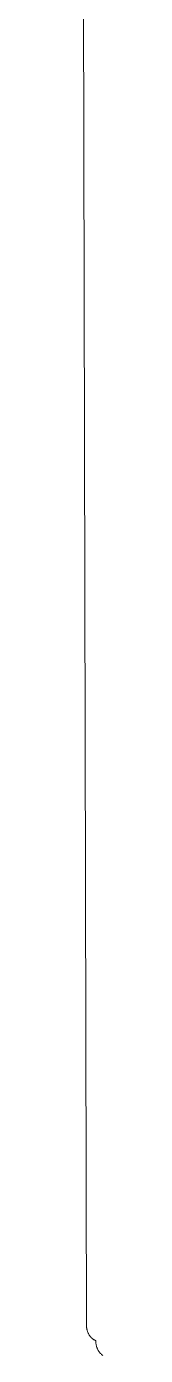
# Model space of a CAD drawing. Header units: inches. Extents: x -1 to 137, y -3 to 81.
# Drawn here: x 118.833 to 118.945, y 41.993 to 46.432 of the extents above; entities that cross this region are included whole.
import ezdxf

# ---------------------------------------------------------------- set-up
doc = ezdxf.new("R2010")
doc.units = ezdxf.units.IN
doc.layers.add('ZANO_R', color=7, linetype='Continuous', lineweight=0)

msp = doc.modelspace()

# ---------------------------------------------------------------- linework, layer by layer
at = {"layer": 'ZANO_R'}
for p, q in [((118.89124, 42.08568), (118.83271, 66.0245)), ((118.89124, 42.08568), (118.89146, 42.08383)), ((118.89146, 42.08383), (118.89174, 42.08199)), ((118.89174, 42.08199), (118.89209, 42.08016)), ((118.89209, 42.08016), (118.89251, 42.07834)), ((118.89251, 42.07834), (118.89298, 42.07654)), ((118.89298, 42.07654), (118.89352, 42.07476)), ((118.89352, 42.07476), (118.89412, 42.07299)), ((118.89412, 42.07299), (118.89478, 42.07125)), ((118.89478, 42.07125), (118.8955, 42.06953)), ((118.8955, 42.06953), (118.89627, 42.06784)), ((118.89627, 42.06784), (118.89711, 42.06618)), ((118.89711, 42.06618), (118.89801, 42.06454)), ((118.89801, 42.06454), (118.89896, 42.06294)), ((118.89896, 42.06294), (118.89996, 42.06137)), ((118.89996, 42.06137), (118.90102, 42.05984)), ((118.90102, 42.05984), (118.90214, 42.05835)), ((118.90214, 42.05835), (118.9033, 42.05689)), ((118.9033, 42.05689), (118.90451, 42.05548)), ((118.90451, 42.05548), (118.90578, 42.05411)), ((118.90578, 42.05411), (118.90708, 42.05278)), ((118.90708, 42.05278), (118.90844, 42.0515)), ((118.90844, 42.0515), (118.90984, 42.05027)), ((118.90984, 42.05027), (118.91128, 42.04909)), ((118.91128, 42.04909), (118.91276, 42.04795)), ((118.91276, 42.04795), (118.91427, 42.04687)), ((118.91427, 42.04687), (118.91583, 42.04585)), ((118.91583, 42.04585), (118.91742, 42.04488)), ((118.91742, 42.04488), (118.91904, 42.04396)), ((118.91904, 42.04396), (118.92069, 42.0431)), ((118.92069, 42.0431), (118.92238, 42.0423)), ((118.92227, 42.04042), (118.92224, 42.03853)), ((118.92224, 42.03853), (118.92227, 42.03665)), ((118.92238, 42.0423), (118.92227, 42.04042)), ((118.92227, 42.03665), (118.92236, 42.03477)), ((118.92236, 42.03477), (118.92251, 42.03289)), ((118.92251, 42.03289), (118.92273, 42.03102)), ((118.92273, 42.03102), (118.92301, 42.02915)), ((118.92301, 42.02915), (118.92336, 42.0273)), ((118.92336, 42.0273), (118.92377, 42.02546)), ((118.92377, 42.02546), (118.92424, 42.02364)), ((118.92424, 42.02364), (118.92477, 42.02183)), ((118.92477, 42.02183), (118.92536, 42.02004)), ((118.92536, 42.02004), (118.92601, 42.01828)), ((118.92601, 42.01828), (118.92673, 42.01653)), ((118.92673, 42.01653), (118.9275, 42.01481)), ((118.9275, 42.01481), (118.92833, 42.01312)), ((118.92833, 42.01312), (118.92921, 42.01146)), ((118.92921, 42.01146), (118.93016, 42.00983)), ((118.93016, 42.00983), (118.93115, 42.00823)), ((118.93115, 42.00823), (118.9322, 42.00666)), ((118.9322, 42.00666), (118.93331, 42.00514)), ((118.93331, 42.00514), (118.93446, 42.00365)), ((118.93446, 42.00365), (118.93567, 42.0022)), ((118.93567, 42.0022), (118.93692, 42.00079)), ((118.93692, 42.00079), (118.93822, 41.99943)), ((118.93822, 41.99943), (118.93957, 41.99811)), ((118.93957, 41.99811), (118.94096, 41.99684)), ((118.94096, 41.99684), (118.94239, 41.99561)), ((118.94239, 41.99561), (118.94386, 41.99444)), ((118.94386, 41.99444), (118.94537, 41.99331))]:
    msp.add_line(p, q, dxfattribs=at)

doc.saveas('drawing.dxf')
